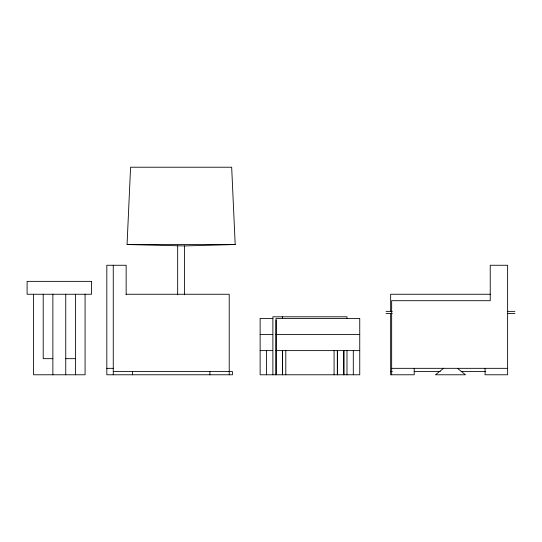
<?xml version="1.0" encoding="UTF-8"?>
<svg xmlns="http://www.w3.org/2000/svg" width="542" height="542" viewBox="0 0 542 542"><rect width="100%" height="100%" fill="white"/><g stroke="black" fill="none" stroke-linecap="round" stroke-linejoin="round"><path stroke-width="0.81" d="M184.585 294.834L184.585 245.933L127.065 244.523L130.575 167.221L231.678 167.221L235.187 244.523L184.544 245.933M443.681 368.167L435.463 374.779L465.49 374.779L457.902 368.675M127.065 244.523L235.187 244.523M126.15 294.252L229.225 294.252L229.225 374.779M490.354 294.252L390.653 294.252L390.653 311.711M386.053 311.365L392.272 311.365M507.881 311.365L514.9 311.365M386.053 313.581L392.272 313.581M507.881 313.581L514.9 313.581M272.822 318.411L260.133 318.411L260.133 374.779L359.746 374.779L359.746 318.411L276 318.411L276 374.779M260.133 334.516L272.822 334.516M276 334.516L359.746 334.516M260.133 350.62L272.484 350.62M276 350.62L359.746 350.62M52.872 358.675L43.204 358.675L43.204 294.252M65.751 358.675L75.419 358.675M106.821 368.336L113.502 368.336M391.663 368.336L507.624 368.336M113.264 371.561L232.45 371.561L232.45 374.779L106.821 374.779L106.821 265.262L126.15 265.262L126.15 294.746M390.653 371.561L392.333 371.561M414.183 371.561L440.233 371.561M461.242 371.561L485.605 371.561M485.076 368.336L485.076 374.779L507.624 374.779L507.624 265.262L490.232 265.262L490.232 300.695L391.663 300.695L391.663 374.779M414.21 368.336L414.21 374.779L390.653 374.779L390.653 313.371M353.303 350.62L353.303 374.779M346.995 318.411L346.995 316.799L272.883 316.799L272.883 374.779M346.995 350.437L346.995 374.779M343.885 350.62L343.885 374.779M343.777 350.349L343.777 374.779M337.442 350.62L337.442 374.779M337.307 350.41L337.307 374.779M334.082 350.349L334.082 374.779M285.797 350.349L285.797 374.779M282.578 316.799L282.578 318.479M282.578 350.41L282.578 374.779M282.436 350.62L282.436 374.779M276.102 320.024L276.102 374.779M266.576 350.62L266.576 374.779M209.896 371.561L209.896 374.779M177.668 245.933L177.668 294.834M132.594 371.561L132.594 374.779M113.264 265.262L113.264 374.779M85.08 294.252L85.08 374.779L33.543 374.779L33.543 294.252M75.419 294.252L75.419 374.779M65.751 294.252L65.751 374.779M52.872 294.252L52.872 374.779M91.523 281.366L27.1 281.366L27.1 294.252L91.523 294.252L91.523 281.366"/></g></svg>
